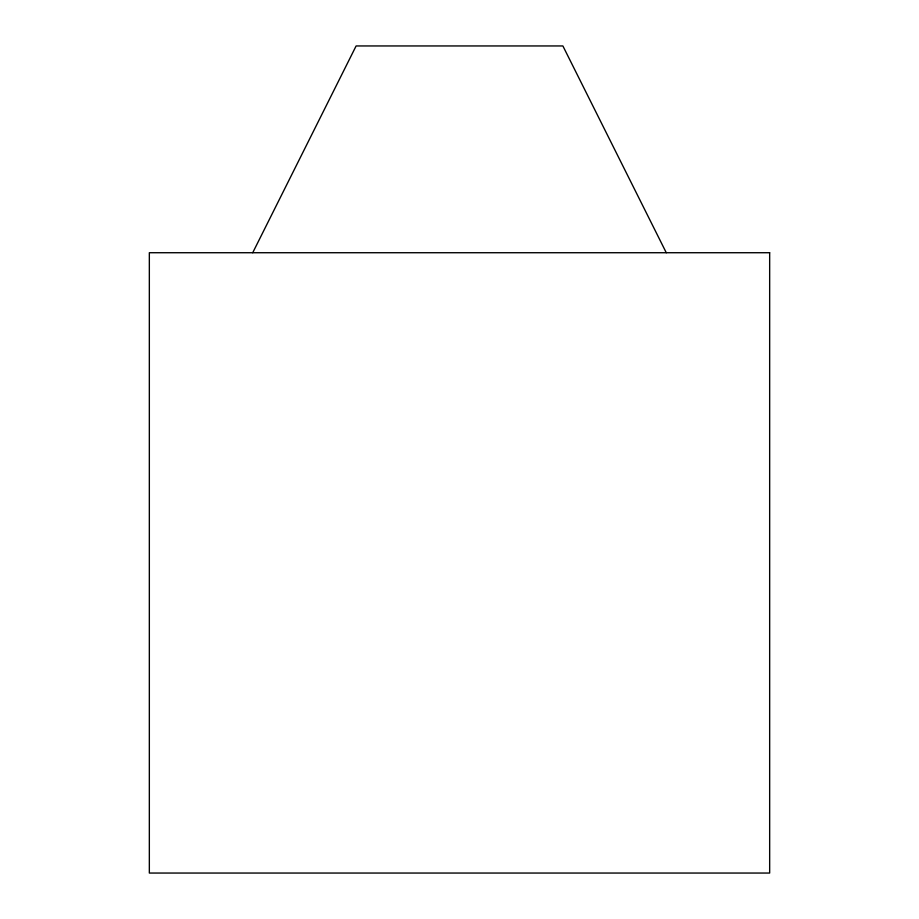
<?xml version="1.0" encoding="UTF-8"?>
<svg xmlns="http://www.w3.org/2000/svg" width="919" height="919" viewBox="0 0 919 919"><rect width="100%" height="100%" fill="white"/><g stroke="black" fill="none" stroke-linecap="round" stroke-linejoin="round"><path stroke-width="1.38" d="M252.725 252.725L356.112 45.95L562.887 45.95L666.275 252.725M769.662 252.725L149.338 252.725L149.338 873.05L769.662 873.05L769.662 252.725"/></g></svg>
